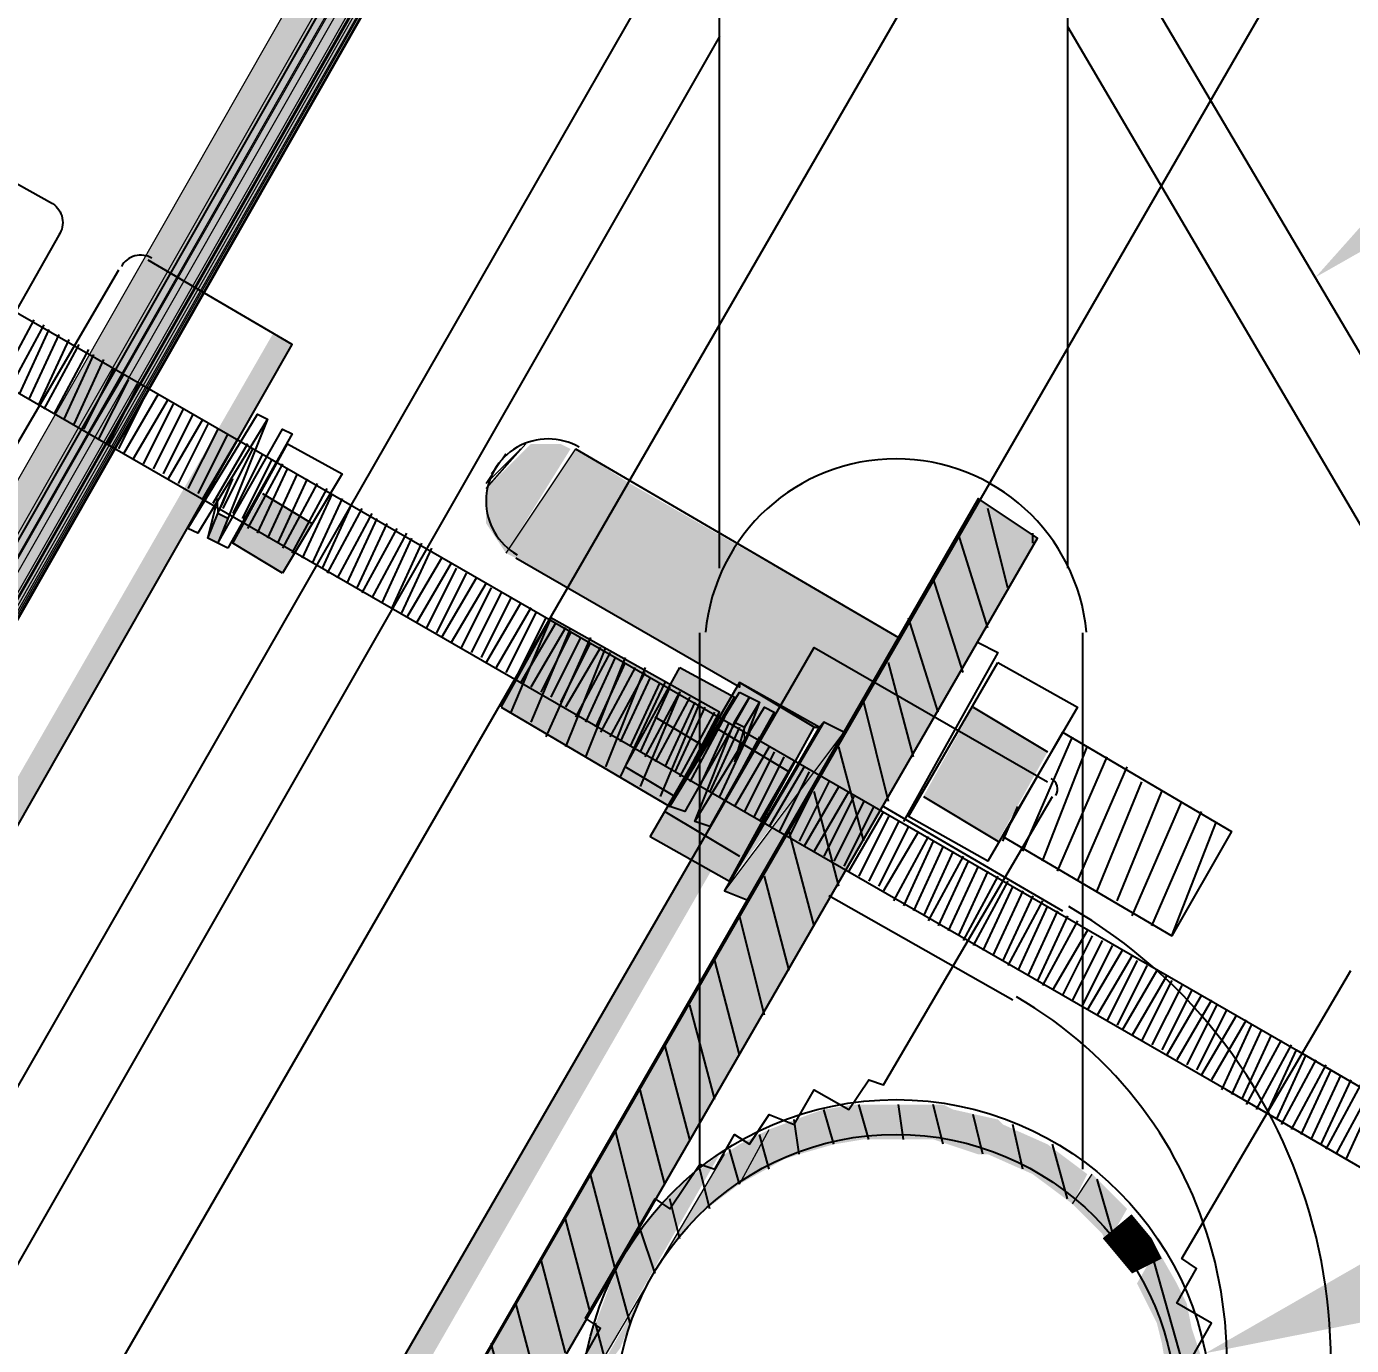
# Model space of a CAD drawing. Header units: feet. Extents: x -17 to 646, y -41 to 598.
# Drawn here: x 633.2843 to 633.5065, y 594.5021 to 594.7234 of the extents above; entities that cross this region are included whole.
import ezdxf
from ezdxf import colors
from ezdxf.entities.mleader import LeaderData, LeaderLine
from ezdxf.math import Vec2, Vec3

# ---------------------------------------------------------------- set-up
doc = ezdxf.new("R2010")
doc.units = ezdxf.units.FT
doc.header["$MEASUREMENT"] = 0
doc.layers.add('G-ANNO-TEXT', color=1, linetype='Continuous')
doc.layers.add('PDF2_x-model-project-components-MET$Enclosure$Exteriopr$Views', color=7, linetype='Continuous')
doc.layers.add('PDF2_0', color=7, linetype='Continuous', true_color=0x767676)
doc.styles.add('NEI-A', font='arial.ttf')

msp = doc.modelspace()

# ---------------------------------------------------------------- linework, layer by layer
at = {"layer": 'PDF2_0', "color": 7, "lineweight": 25}
for points in [[(633.9123611981086, 595.5602178262484), (632.5104835144266, 593.1316115859045), (632.5563205144281, 593.1057761859047), (633.9580993144264, 595.5343037859047), (633.9124695511819, 595.5601564361837)], [(633.458892714425, 594.7875773859046), (633.458892714425, 594.6325649859045)], [(633.6814105144258, 594.3750443859049), (633.458892714425, 594.7517411859048)], [(633.1888711144275, 594.3817115859047), (633.4005547144261, 594.7509077859045)], [(633.458892714425, 594.7234055859049), (633.6547417144284, 594.3900455859048)], [(633.3972211144282, 594.5317235859047), (633.3972211144282, 594.6217307859047)], [(633.4613929144252, 594.6217307859047), (633.4613929144252, 594.5317235859047)], [(633.3755527144276, 594.4900535859047), (633.3788863144255, 594.4883867859048), (633.3755527144276, 594.4825529859045), (633.3797197144268, 594.4808861859046), (633.3763861144253, 594.4750523859047), (633.3813865144257, 594.4717187859046), (633.3788863144255, 594.4658849859047), (633.380553114428, 594.4642181859049), (633.3530509144257, 594.4158809859046), (633.3513841144268, 594.4150475859046), (633.3505507144255, 594.4150475859046), (633.311380914427, 594.4375493859047), (633.416389314425, 594.6192305859045), (633.4555591144272, 594.5967287859044)], [(633.3755527144276, 594.4900535859047), (633.3788863144255, 594.4958873859046), (633.3763861144253, 594.4975541859044), (633.380553114428, 594.5050547859046), (633.3780529144278, 594.5067215859049), (633.3897205144276, 594.5267231859048), (633.3922207144278, 594.5250563859045), (633.3972211144282, 594.5325569859046), (633.3997213144248, 594.5317235859047), (633.4030549144263, 594.5375573859046), (633.4055551144265, 594.5358905859048), (633.408888714428, 594.5408909859048), (633.4130557144272, 594.5392241859045), (633.416389314425, 594.5450579859048), (633.4222231144267, 594.5417243859047), (633.4255567144282, 594.5467247859046), (633.4280569144248, 594.5458913859047), (633.4563925144248, 594.5942285859046)], [(633.4563925144248, 594.4433831859046), (633.4597261144263, 594.4492169859045), (633.4622263144265, 594.4475501859047), (633.4663933144257, 594.4558841859048), (633.4697269144272, 594.4542173859045), (633.4813945144269, 594.4742189859048), (633.4780609144254, 594.4758857859047), (633.4830613144259, 594.4833863859044), (633.4805611144257, 594.4850531859047), (633.4838947144272, 594.4908869859046), (633.4805611144257, 594.4925537859049), (633.4838947144272, 594.4975541859044), (633.479727714428, 594.5000543859046), (633.4830613144259, 594.5058881859045), (633.4772275144278, 594.5092217859046), (633.4805611144257, 594.5150555859045), (633.4780609144254, 594.5167223859048), (633.5063965144254, 594.5650595859047)]]:
    msp.add_lwpolyline(points, dxfattribs=at)
msp.add_lwpolyline([(633.4005547144261, 594.6325649859045), (633.4005547144261, 594.7875773859046, -0.9999960825911418), (633.4597261144263, 594.7879940859048)], format="xyb", dxfattribs=at)
at = {"layer": 'PDF2_0', "color": 252, "lineweight": 25}
for points in [[(633.4005547144261, 594.7217387859046), (633.2147065144272, 594.3967127859046)], [(633.2997133144272, 594.6825689859047), (633.2563765144259, 594.6083963859046), (633.2588767144262, 594.5942285859046), (633.254709714427, 594.5858945859045), (633.2413753144283, 594.5817275859049), (633.198038514427, 594.5067215859049)], [(633.2855455144272, 594.6742349859046), (633.2797117144255, 594.6634007859047)], [(633.2872123144261, 594.6734015859047), (633.2813785144281, 594.6625673859048)], [(633.2880457144274, 594.6725681859048), (633.283045314427, 594.6617339859044)], [(633.2897125144264, 594.6717347859044), (633.2847121144259, 594.6609005859045)], [(633.2913793144253, 594.6709013859045), (633.2863789144249, 594.6600671859046)], [(633.2930461144279, 594.6700679859046), (633.2872123144261, 594.6592337859047)], [(633.2947129144268, 594.6692345859046), (633.2888791144251, 594.6584003859048)], [(633.2955463144281, 594.6684011859047), (633.2905459144276, 594.6575669859044)], [(633.297213114427, 594.6675677859043), (633.2922127144266, 594.6567335859045)], [(633.2988799144259, 594.6659009859045), (633.2938795144255, 594.6559001859046)], [(633.3005467144249, 594.6650675859046), (633.2947129144268, 594.6550667859046)], [(633.3013801144261, 594.6642341859047), (633.2963797144257, 594.6542333859047)], [(633.3030469144251, 594.6634007859047), (633.2980465144283, 594.6533999859043)], [(633.3047137144276, 594.6625673859048), (633.2997133144272, 594.6525665859049)], [(633.3063805144266, 594.6617339859044), (633.3005467144249, 594.6517331859045)], [(633.3080473144255, 594.6609005859045), (633.3022135144274, 594.6508997859046)], [(633.3088807144268, 594.6600671859046), (633.3038803144264, 594.6500663859047)], [(633.3105475144257, 594.6592337859047), (633.3055471144253, 594.6492329859047)], [(633.3122143144283, 594.6584003859048), (633.3072139144278, 594.6483995859048)], [(633.3247153144257, 594.6575669859044), (633.3130477144259, 594.6383987859049), (633.311380914427, 594.6392321859043), (633.3230485144268, 594.6584003859048), (633.3247153144257, 594.6575669859044), (633.3180481144263, 594.6408989859046), (633.3163813144274, 594.6417323859046)], [(633.3138811144272, 594.6575669859044), (633.3080473144255, 594.6475661859045)], [(633.3147145144248, 594.6567335859045), (633.3097141144281, 594.6467327859045)], [(633.3163813144274, 594.6559001859046), (633.311380914427, 594.6458993859046)], [(633.3180481144263, 594.6550667859046), (633.3130477144259, 594.6450659859047)], [(633.3197149144253, 594.6542333859047), (633.3138811144272, 594.6442325859048)], [(633.3213817144278, 594.6533999859043), (633.3155479144261, 594.6433991859044)], [(633.3222151144255, 594.6525665859049), (633.3172147144251, 594.6425657859045)], [(633.3238819144281, 594.6517331859045), (633.3188815144276, 594.6417323859046)], [(633.3763861144253, 594.6525665859049), (633.430557114425, 594.6208973859048), (633.4213897144255, 594.6050627859045)], [(633.3205483144266, 594.6408989859046), (633.325548714427, 594.6508997859046)], [(633.3272155144259, 594.6500663859047), (633.3213817144278, 594.6392321859043)], [(633.3230485144268, 594.6383987859049), (633.3280489144272, 594.6492329859047)], [(633.3180481144263, 594.6408989859046), (633.3163813144274, 594.6367319859046), (633.3147145144248, 594.6375653859045), (633.3163813144274, 594.6417323859046), (633.3188815144276, 594.6475661859045)], [(633.3297157144261, 594.6483995859048), (633.3247153144257, 594.6375653859045)], [(633.3313825144251, 594.6475661859045), (633.3263821144283, 594.6367319859046)], [(633.3330493144276, 594.6467327859045), (633.3272155144259, 594.6358985859047)], [(633.3238819144281, 594.6450659859047), (633.3322159144263, 594.6400655859047)], [(633.3288823144248, 594.6350651859048), (633.3347161144266, 594.6458993859046)], [(633.3355495144278, 594.6450659859047), (633.3305491144274, 594.6342317859048)], [(633.3147145144248, 594.6375653859045), (633.3163813144274, 594.6442325859048)], [(633.3372163144268, 594.6442325859048), (633.3322159144263, 594.6333983859045)], [(633.3388831144257, 594.6433991859044), (633.3338827144253, 594.6325649859045)], [(633.3405499144283, 594.6425657859045), (633.3347161144266, 594.6317315859046)], [(633.4488919144278, 594.6292313859044), (633.4455583144263, 594.6425657859045)], [(633.3422167144272, 594.6417323859046), (633.3363829144255, 594.6308981859047)], [(633.3430501144248, 594.6408989859046), (633.338049714428, 594.6300647859048)], [(633.3447169144274, 594.6400655859047), (633.339716514427, 594.6292313859044)], [(633.3463837144263, 594.6392321859043), (633.3405499144283, 594.6283979859045)], [(633.3480505144253, 594.6383987859049), (633.3422167144272, 594.6275645859046)], [(633.4455583144263, 594.6225641859046), (633.4405579144259, 594.6383987859049)], [(633.453058914427, 594.6367319859046), (633.453058914427, 594.6383987859049)], [(633.3488839144266, 594.6375653859045), (633.3438835144261, 594.6267311859046)], [(633.3505507144255, 594.6367319859046), (633.345550314425, 594.6258977859047)], [(633.352217514428, 594.6358985859047), (633.3472171144276, 594.6250643859044)], [(633.353884314427, 594.6342317859048), (633.3480505144253, 594.6242309859049)], [(633.3555511144259, 594.6333983859045), (633.3497173144278, 594.6233975859045)], [(633.4180561144276, 594.6067295859048), (633.4172227144263, 594.6058961859048), (633.4038883144276, 594.6133967859046), (633.4038883144276, 594.6125633859047), (633.366385314428, 594.6342317859048)], [(633.3563845144272, 594.6325649859045), (633.3513841144268, 594.6225641859046)], [(633.3580513144261, 594.6317315859046), (633.3530509144257, 594.6217307859047)], [(633.359718114425, 594.6308981859047), (633.353884314427, 594.6208973859048)], [(633.3613849144276, 594.6300647859048), (633.3555511144259, 594.6200639859048)], [(633.3622183144253, 594.6292313859044), (633.3572179144248, 594.6192305859045)], [(633.4413913144272, 594.6150635859044), (633.4363909144267, 594.6308981859047)], [(633.3638851144278, 594.6283979859045), (633.3588847144274, 594.6183971859045)], [(633.3655519144268, 594.6275645859046), (633.3605515144263, 594.6175637859046)], [(633.3672187144257, 594.6267311859046), (633.3613849144276, 594.6167303859047)], [(633.3688855144283, 594.6258977859047), (633.3630517144265, 594.6158969859048)], [(633.3697189144259, 594.6250643859044), (633.3647185144255, 594.6150635859044)], [(633.3638851144278, 594.6092297859045), (633.3722191144261, 594.6242309859049), (633.3655519144268, 594.6083963859046)], [(633.3713857144248, 594.6242309859049), (633.366385314428, 594.6142301859045)], [(633.3730525144274, 594.6233975859045), (633.3672187144257, 594.6133967859046)], [(633.3755527144276, 594.6225641859046), (633.3688855144283, 594.6067295859048)], [(633.3747193144263, 594.6225641859046), (633.3688855144283, 594.6125633859047)], [(633.3988879144272, 594.6042293859045), (633.4005547144261, 594.6083963859046), (633.3722191144261, 594.6242309859049)], [(633.437224314428, 594.6083963859046), (633.4322239144276, 594.6242309859049)], [(633.3755527144276, 594.6217307859047), (633.3705523144272, 594.6117299859047)], [(633.3788863144255, 594.6208973859048), (633.3713857144248, 594.6042293859045)], [(633.3772195144265, 594.6208973859048), (633.3722191144261, 594.6108965859044)], [(633.3788863144255, 594.6200639859048), (633.373885914425, 594.6100631859049)], [(633.4438915144274, 594.6200639859048), (633.4472251144252, 594.6183971859045), (633.4313905144263, 594.5900615859046)], [(633.3813865144257, 594.6192305859045), (633.3747193144263, 594.6025625859047)], [(633.380553114428, 594.6192305859045), (633.3747193144263, 594.6092297859045)], [(633.382219914427, 594.6183971859045), (633.3763861144253, 594.6075629859047)], [(633.3847201144272, 594.6175637859046), (633.3780529144278, 594.6008957859044)], [(633.3830533144283, 594.6175637859046), (633.3780529144278, 594.6067295859048)], [(633.3847201144272, 594.6167303859047), (633.3797197144268, 594.6058961859048)], [(633.3863869144261, 594.6158969859048), (633.380553114428, 594.6050627859045)], [(633.388053714425, 594.6158969859048), (633.3813865144257, 594.5992289859046)], [(633.4330573144252, 594.6008957859044), (633.4288903144261, 594.6167303859047)], [(633.382219914427, 594.6042293859045), (633.388053714425, 594.6150635859044)], [(633.3888871144263, 594.6142301859045), (633.3838867144259, 594.6033959859046)], [(633.3913873144265, 594.6133967859046), (633.3838867144259, 594.5975621859047)], [(633.3855535144248, 594.6025625859047), (633.3905539144253, 594.6133967859046)], [(633.3922207144278, 594.6125633859047), (633.3872203144274, 594.6017291859048)], [(633.388053714425, 594.6008957859044), (633.3938875144268, 594.6117299859047), (633.3872203144274, 594.5958953859049)], [(633.3638851144278, 594.6092297859045), (633.3922207144278, 594.5925617859048), (633.4005547144261, 594.6083963859046)], [(633.3955543144257, 594.6108965859044), (633.3897205144276, 594.6000623859045)], [(633.3972211144282, 594.6100631859049), (633.3905539144253, 594.5942285859046)], [(633.396387714427, 594.6100631859049), (633.3913873144265, 594.5992289859046)], [(633.3980545144259, 594.6092297859045), (633.3930541144255, 594.5983955859047)], [(633.396387714427, 594.5900615859046), (633.4080553144267, 594.6092297859045), (633.4097221144257, 594.6083963859046), (633.3988879144272, 594.5892281859046), (633.396387714427, 594.5900615859046), (633.4030549144263, 594.6067295859048), (633.4047217144252, 594.6058961859048)], [(633.4030549144263, 594.6067295859048), (633.4055551144265, 594.6108965859044), (633.4072219144255, 594.6100631859049), (633.4047217144252, 594.6058961859048), (633.4030549144263, 594.6000623859045)], [(633.4072219144255, 594.6100631859049), (633.4047217144252, 594.6033959859046)], [(633.4288903144261, 594.5933951859047), (633.424723314427, 594.6100631859049)], [(633.4430581144261, 594.6092297859045), (633.4555591144272, 594.6017291859048)], [(633.3980545144259, 594.6025625859047), (633.3897205144276, 594.6075629859047)], [(633.3938875144268, 594.5975621859047), (633.3997213144248, 594.6083963859046)], [(633.4013881144274, 594.6075629859047), (633.3955543144257, 594.5967287859044)], [(633.3972211144282, 594.5958953859049), (633.402221514425, 594.6067295859048)], [(633.4213897144255, 594.6050627859045), (633.4180561144276, 594.6067295859048), (633.4013881144274, 594.5783939859048), (633.4055551144265, 594.5767271859045)], [(633.4038883144276, 594.6058961859048), (633.3988879144272, 594.5950619859045)], [(633.3997213144248, 594.6058961859048), (633.4122223144259, 594.5983955859047)], [(633.4055551144265, 594.6050627859045), (633.4005547144261, 594.5942285859046)], [(633.416389314425, 594.6058961859048), (633.4172227144263, 594.6058961859048)], [(633.4580593144274, 594.6050627859045), (633.4480585144265, 594.5875613859048)], [(633.4580593144274, 594.6050627859045), (633.4863949144274, 594.5883947859047), (633.4763941144265, 594.5708933859046), (633.4838947144272, 594.5900615859046)], [(633.4072219144255, 594.6042293859045), (633.4013881144274, 594.5933951859047)], [(633.408888714428, 594.6025625859047), (633.4030549144263, 594.5925617859048)], [(633.424723314427, 594.5867279859044), (633.4205563144278, 594.6025625859047)], [(633.451392114428, 594.5850611859046), (633.4597261144263, 594.6042293859045)], [(633.4547257144259, 594.5833943859047), (633.4622263144265, 594.6025625859047)], [(633.4097221144257, 594.6017291859048), (633.4047217144252, 594.5917283859048)], [(633.4063885144278, 594.5908949859045), (633.4113889144282, 594.6008957859044)], [(633.4130557144272, 594.6000623859045), (633.4072219144255, 594.5900615859046)], [(633.4572259144261, 594.5817275859049), (633.465559914428, 594.6008957859044)], [(633.4147225144261, 594.5992289859046), (633.408888714428, 594.5892281859046)], [(633.4155559144274, 594.5983955859047), (633.410555514427, 594.5883947859047)], [(633.4605595144276, 594.5800607859046), (633.4688935144259, 594.5992289859046)], [(633.4172227144263, 594.5975621859047), (633.4122223144259, 594.5875613859048)], [(633.4188895144252, 594.5967287859044), (633.4138891144248, 594.5867279859044)], [(633.4205563144278, 594.5958953859049), (633.4147225144261, 594.5858945859045)], [(633.4638931144254, 594.5783939859048), (633.4713937144261, 594.5967287859044)], [(633.4205563144278, 594.5792273859047), (633.416389314425, 594.5950619859045)], [(633.4222231144267, 594.5950619859045), (633.416389314425, 594.5850611859046)], [(633.423056514428, 594.5942285859046), (633.4180561144276, 594.5842277859047)], [(633.424723314427, 594.5933951859047), (633.4197229144265, 594.5833943859047)], [(633.4347241144278, 594.5942285859046), (633.4472251144252, 594.5867279859044)], [(633.4672267144269, 594.5767271859045), (633.4747273144276, 594.5950619859045)], [(633.4697269144272, 594.5742269859047), (633.4780609144254, 594.5933951859047)], [(633.3913873144265, 594.5917283859048), (633.4038883144276, 594.5842277859047)], [(633.4263901144259, 594.5925617859048), (633.4213897144255, 594.5825609859044)], [(633.4280569144248, 594.5917283859048), (633.4222231144267, 594.5817275859049)], [(633.4280569144248, 594.5925617859048), (633.4580593144274, 594.5750603859046)], [(633.4480585144265, 594.5867279859044), (633.4505587144267, 594.5925617859048)], [(633.473060514425, 594.5725601859044), (633.4813945144269, 594.5917283859048)], [(633.4288903144261, 594.5908949859045), (633.4238899144257, 594.5808941859045)], [(633.430557114425, 594.5900615859046), (633.4255567144282, 594.5800607859046)], [(633.4322239144276, 594.5892281859046), (633.4272235144272, 594.5792273859047)], [(633.416389314425, 594.5725601859044), (633.4122223144259, 594.5883947859047)], [(633.4338907144265, 594.5883947859047), (633.4280569144248, 594.5783939859048)], [(633.4355575144255, 594.5875613859048), (633.4297237144274, 594.5767271859045)], [(633.4363909144267, 594.5867279859044), (633.4313905144263, 594.5758937859046)], [(633.4480585144265, 594.5875613859048), (633.4763941144265, 594.5708933859046)], [(633.4380577144257, 594.5858945859045), (633.4330573144252, 594.5750603859046)], [(633.4397245144282, 594.5850611859046), (633.4347241144278, 594.5742269859047)], [(633.4413913144272, 594.5842277859047), (633.4355575144255, 594.5733935859048)], [(633.4422247144248, 594.5833943859047), (633.437224314428, 594.5725601859044)], [(633.4438915144274, 594.5825609859044), (633.438891114427, 594.5717267859045)], [(633.4122223144259, 594.5650595859047), (633.4080553144267, 594.5808941859045)], [(633.4455583144263, 594.5817275859049), (633.4405579144259, 594.5708933859046)], [(633.4472251144252, 594.5808941859045), (633.4413913144272, 594.5700599859047)], [(633.4488919144278, 594.5800607859046), (633.4430581144261, 594.5692265859047)], [(633.4497253144255, 594.5792273859047), (633.444724914425, 594.5683931859044)], [(633.451392114428, 594.5783939859048), (633.4463917144276, 594.5675597859049)], [(633.4497253144255, 594.5600591859047), (633.4188895144252, 594.5775605859048)], [(633.453058914427, 594.5775605859048), (633.4480585144265, 594.5667263859045)], [(633.4547257144259, 594.5767271859045), (633.4488919144278, 594.5658929859046)], [(633.4555591144272, 594.5758937859046), (633.4505587144267, 594.5650595859047)], [(633.4080553144267, 594.5575589859045), (633.4038883144276, 594.5742269859047)], [(633.4572259144261, 594.5750603859046), (633.4522255144257, 594.5642261859048)], [(633.458892714425, 594.5742269859047), (633.4538923144282, 594.5633927859049)], [(633.4605595144276, 594.5733935859048), (633.4547257144259, 594.5625593859045)], [(633.4622263144265, 594.5717267859045), (633.4563925144248, 594.5617259859046)], [(633.4630597144278, 594.5708933859046), (633.4580593144274, 594.5608925859046)], [(633.4647265144267, 594.5700599859047), (633.4597261144263, 594.5600591859047)], [(633.4663933144257, 594.5692265859047), (633.4613929144252, 594.5592257859048)], [(633.4038883144276, 594.5508917859047), (633.3997213144248, 594.5667263859045)], [(633.4680601144282, 594.5683931859044), (633.4622263144265, 594.5583923859044)], [(633.4697269144272, 594.5675597859049), (633.4638931144254, 594.5575589859045)], [(633.4705603144248, 594.5667263859045), (633.465559914428, 594.5567255859046)], [(633.4722271144274, 594.5658929859046), (633.4672267144269, 594.5558921859047)], [(633.4738939144263, 594.5650595859047), (633.4680601144282, 594.5550587859047)], [(633.4755607144252, 594.5642261859048), (633.4697269144272, 594.5542253859044)], [(633.4763941144265, 594.5633927859049), (633.4713937144261, 594.5533919859045)], [(633.4780609144254, 594.5625593859045), (633.473060514425, 594.5525585859045)], [(633.479727714428, 594.5617259859046), (633.4747273144276, 594.5517251859046)], [(633.4813945144269, 594.5608925859046), (633.4755607144252, 594.5508917859047)], [(633.4830613144259, 594.5600591859047), (633.4772275144278, 594.5500583859048)], [(633.3997213144248, 594.5433911859045), (633.3955543144257, 594.5592257859048)], [(633.4838947144272, 594.5592257859048), (633.4788943144267, 594.5492249859049)], [(633.4855615144261, 594.5583923859044), (633.4805611144257, 594.5483915859045)], [(633.487228314425, 594.5575589859045), (633.4813945144269, 594.5475581859046)], [(633.4888951144276, 594.5567255859046), (633.4830613144259, 594.5467247859046)], [(633.4897285144252, 594.5558921859047), (633.4847281144248, 594.5450579859048)], [(633.4913953144278, 594.5550587859047), (633.4863949144274, 594.5442245859044)], [(633.4930621144267, 594.5542253859044), (633.4880617144263, 594.5433911859045)], [(633.4947289144257, 594.5533919859045), (633.4888951144276, 594.5425577859046)], [(633.3955543144257, 594.5367239859047), (633.3913873144265, 594.5525585859045)], [(633.4963957144282, 594.5525585859045), (633.4905619144265, 594.5417243859047)], [(633.4972291144259, 594.5517251859046), (633.4922287144254, 594.5408909859048)], [(633.4988959144248, 594.5508917859047), (633.493895514428, 594.5400575859044)], [(633.5005627144274, 594.5500583859048), (633.4947289144257, 594.5392241859045)], [(633.5022295144263, 594.5492249859049), (633.4963957144282, 594.5383907859045)], [(633.5030629144276, 594.5483915859045), (633.4980625144271, 594.5375573859046)], [(633.5047297144265, 594.5475581859046), (633.4997293144261, 594.5367239859047)], [(633.5063965144254, 594.5467247859046), (633.501396114425, 594.5358905859048)], [(633.3913873144265, 594.5292233859045), (633.3872203144274, 594.5450579859048)], [(633.508063314428, 594.5458913859047), (633.5022295144263, 594.5350571859049)], [(633.5097301144269, 594.5450579859048), (633.5038963144252, 594.5342237859045)], [(633.5105635144282, 594.5442245859044), (633.5055631144278, 594.5333903859046)], [(633.3897205144276, 594.5142221859046), (633.3872203144274, 594.5217227859048), (633.3830533144283, 594.5383907859045)], [(633.3855535144248, 594.5058881859045), (633.3830533144283, 594.5150555859045), (633.3788863144255, 594.5308901859048)], [(633.3788863144255, 594.5075549859043), (633.3747193144263, 594.5233895859046)], [(633.3747193144263, 594.5008877859045), (633.3705523144272, 594.5167223859048)], [(633.3705523144272, 594.4933871859043), (633.366385314428, 594.5092217859046)], [(633.366385314428, 594.4867199859045), (633.3622183144253, 594.5025545859048)]]:
    msp.add_lwpolyline(points, dxfattribs=at)
for points in [[(633.1830373144257, 594.5108885859045), (633.1580353144273, 594.5258897859044), (633.2638771144266, 594.7075709859046), (633.2886714622291, 594.6937342966744, -0.4150825534208752), (633.2897125144264, 594.6884027859046), (633.2472091144264, 594.6133967859046), (633.2338747144277, 594.6092297859045), (633.2288743144272, 594.6008957859044), (633.2313745144274, 594.5875613859048), (633.1888711144275, 594.5125553859048, -0.4150559554871052), (633.1840791769355, 594.5113909760926)], [(633.19854648806, 594.5073561949193, 0.4150825534379539), (633.199705314426, 594.5017211859044), (633.2247073144281, 594.4875533859044), (633.3288823144248, 594.6700679859046), (633.3047137144276, 594.6842357859045)], [(633.3488839144266, 594.4558841859048), (633.3797197144268, 594.4383827859047, 0.9999990702729509), (633.4503483172266, 594.5606263280024)]]:
    msp.add_lwpolyline(points, format="xyb", dxfattribs=at)
for points in [[(633.4855615144261, 594.5450579859048), (633.2297077144249, 594.6925697859047), (633.2355415144266, 594.7025705859046), (633.4972291144259, 594.5517251859046), (633.5589007144263, 594.5158889859044), (633.5530669144282, 594.5058881859045)], [(633.3180481144263, 594.6358985859047), (633.3163813144274, 594.6367319859046), (633.3272155144259, 594.6559001859046), (633.3288823144248, 594.6550667859046)], [(633.3272155144259, 594.6317315859046), (633.3188815144276, 594.6367319859046), (633.3280489144272, 594.6533999859043), (633.3372163144268, 594.6483995859048)], [(633.3038803144264, 594.4008797859046), (633.3138811144272, 594.3950459859047), (633.4538923144282, 594.6375653859045), (633.4438915144274, 594.6442325859048)], [(633.3938875144268, 594.6158969859048), (633.4030549144263, 594.6108965859044), (633.3930541144255, 594.5942285859046), (633.3847201144272, 594.5992289859046)], [(633.4472251144252, 594.6167303859047), (633.4605595144276, 594.6092297859045), (633.4455583144263, 594.5833943859047), (633.4322239144276, 594.5908949859045)], [(633.416389314425, 594.6058961859048), (633.4038883144276, 594.6133967859046), (633.3888871144263, 594.5875613859048), (633.402221514425, 594.5800607859046)], [(633.4038883144276, 594.6117299859047), (633.4055551144265, 594.6108965859044), (633.394720914428, 594.5917283859048), (633.3922207144278, 594.5925617859048)]]:
    msp.add_lwpolyline(points, close=True, dxfattribs=at)
at = {"layer": 'PDF2_0', "color": 252, "lineweight": 0}
for points in [[(633.368052114427, 594.6533999859043), (633.3613849144276, 594.6458993859046), (633.3672187144257, 594.6525665859049), (633.3613849144276, 594.6467327859045), (633.3647185144255, 594.6517331859045), (633.3622183144253, 594.6483995859048)], [(633.3763861144253, 594.6525665859049), (633.3647185144255, 594.6350651859048)], [(633.3188815144276, 594.6475661859045), (633.3172147144251, 594.6433991859044), (633.3163813144274, 594.6417323859046), (633.3163813144274, 594.6442325859048)], [(633.3147145144248, 594.6375653859045), (633.3163813144274, 594.6417323859046)], [(633.3163813144274, 594.6417323859046), (633.3180481144263, 594.6408989859046)], [(633.3722191144261, 594.6242309859049), (633.3638851144278, 594.6092297859045)], [(633.430557114425, 594.6208973859048), (633.4205563144278, 594.6033959859046)], [(633.4472251144252, 594.6167303859047), (633.4605595144276, 594.6092297859045)], [(633.4038883144276, 594.6133967859046), (633.3922207144278, 594.5925617859048)], [(633.4072219144255, 594.6100631859049), (633.4055551144265, 594.6058961859048), (633.4047217144252, 594.6033959859046), (633.4047217144252, 594.6058961859048)], [(633.4180561144276, 594.6067295859048), (633.402221514425, 594.5800607859046), (633.4172227144263, 594.6058961859048)], [(633.4047217144252, 594.6058961859048), (633.4030549144263, 594.6067295859048)], [(633.4213897144255, 594.6050627859045), (633.4013881144274, 594.5783939859048)], [(633.4030549144263, 594.6000623859045), (633.4047217144252, 594.6033959859046)]]:
    msp.add_lwpolyline(points, dxfattribs=at)
at = {"layer": 'PDF2_0', "color": 252, "lineweight": 25, "true_color": 0x979797}
for points in [[(633.4255567144282, 594.5367239859047), (633.4238899144257, 594.5425577859046)], [(633.4313905144263, 594.5367239859047), (633.430557114425, 594.5425577859046)], [(633.4380577144257, 594.5358905859048), (633.4363909144267, 594.5425577859046)], [(633.4138891144248, 594.5342237859045), (633.4130557144272, 594.5400575859044)], [(633.4197229144265, 594.5358905859048), (633.4180561144276, 594.5417243859047)], [(633.444724914425, 594.5342237859045), (633.4430581144261, 594.5408909859048)], [(633.451392114428, 594.5317235859047), (633.4497253144255, 594.5392241859045)], [(633.408888714428, 594.5317235859047), (633.4072219144255, 594.5375573859046)], [(633.458892714425, 594.5267231859048), (633.4563925144248, 594.5358905859048)], [(633.4038883144276, 594.5292233859045), (633.402221514425, 594.5350571859049)], [(633.3988879144272, 594.5250563859045), (633.3972211144282, 594.5317235859047)], [(633.4672267144269, 594.5183891859047), (633.4638931144254, 594.5300567859044)], [(633.3938875144268, 594.5200559859045), (633.3922207144278, 594.5267231859048)], [(633.4822279144282, 594.4850531859047), (633.473060514425, 594.5175557859047), (633.4722271144274, 594.5208893859049)], [(633.3830533144283, 594.4933871859043), (633.3797197144268, 594.5058881859045)]]:
    msp.add_lwpolyline(points, dxfattribs=at)
at = {"layer": 'PDF2_0', "color": 252, "lineweight": 0, "true_color": 0x979797}
for points in [[(633.4038883144276, 594.5292233859045), (633.408888714428, 594.5383907859045)], [(633.3772195144265, 594.4933871859043), (633.4013881144274, 594.5342237859045)], [(633.4597261144263, 594.5258897859044), (633.4630597144278, 594.5308901859048)]]:
    msp.add_lwpolyline(points, dxfattribs=at)
msp.add_lwpolyline([(633.4672267144269, 594.5221394859045, 0.006295650208427699, 0.006295650208427699, 0), (633.4713937144261, 594.5171390859045, 0.005590617157345117, 0.005590617157345117, 0), (633.4722271144274, 594.5154722859047, 0, 0, 0)], format="xyseb", dxfattribs=at)
at = {"layer": 'PDF2_0', "color": 7, "lineweight": 25}
for centre, radius in [((633.4301403273421, 594.4904701988198), 0.05292098708493824), ((633.4301404489415, 594.4904701571054), 0.04708708322160241)]:
    msp.add_circle(centre, radius, dxfattribs=at)
at = {"layer": 'PDF2_0', "color": 252, "lineweight": 25}
for centre, radius, start, end in [((633.3034634659052, 594.6813180280747), 0.003751108338726597, 60.00649309585494, 150.1712327801048), ((633.3718022423236, 594.6438165281138), 0.01041700530426004, 59.99932090293141, 240.0044925844441), ((633.4551397492833, 594.5954790837859), 0.002086008555326984, 329.8596498080382, 60.00670694143644), ((633.4151391983687, 594.4996377458215), 0.08792353647222678, 240.0019353263725, 60.00187816026344)]:
    msp.add_arc(centre, radius, start, end, dxfattribs=at)
at = {"layer": 'PDF2_0', "color": 7, "lineweight": 25}
msp.add_arc((633.4301402485908, 594.6188139825899), 0.03208605333496622, 5.322268780918137, 174.6777312188006, dxfattribs=at)
at = {"layer": 'PDF2_0', "color": 7, "true_color": 0xffffff, "transparency": 33554559}
for points in [[(633.5313985144276, 595.0709333859045), (633.5272315144248, 595.0759337859049), (632.9763541144275, 594.1100231859045)], [(632.9838547144282, 594.1091897859046), (633.5313985144276, 595.0709333859045), (632.9763541144275, 594.1100231859045)], [(633.5313985144276, 595.0600991859046), (632.9838547144282, 594.1091897859046), (633.5313985144276, 595.0709333859045)], [(632.9996893144271, 594.1275245859047), (633.5313985144276, 595.0600991859046), (632.9838547144282, 594.1091897859046)]]:
    msp.add_solid(points, dxfattribs=at)
at = {"layer": 'PDF2_0', "color": 252, "transparency": 33554559}
for points in [[(633.2205403144253, 594.4892201859047), (633.2247073144281, 594.4875533859044), (633.325548714427, 594.6717347859044)], [(633.2247073144281, 594.4875533859044), (633.325548714427, 594.6717347859044), (633.3288823144248, 594.6700679859046)], [(633.3613849144276, 594.6458993859046), (633.3688855144283, 594.6533999859043), (633.3613849144276, 594.6433991859044)], [(633.3688855144283, 594.6533999859043), (633.3613849144276, 594.6433991859044), (633.3713857144248, 594.6533999859043)], [(633.3613849144276, 594.6433991859044), (633.3713857144248, 594.6533999859043), (633.3613849144276, 594.6400655859047)], [(633.3713857144248, 594.6533999859043), (633.3613849144276, 594.6400655859047), (633.373885914425, 594.6533999859043)], [(633.3613849144276, 594.6400655859047), (633.373885914425, 594.6533999859043), (633.3630517144265, 594.6375653859045)], [(633.373885914425, 594.6533999859043), (633.3630517144265, 594.6375653859045), (633.3755527144276, 594.6525665859049)], [(633.3630517144265, 594.6375653859045), (633.3755527144276, 594.6525665859049), (633.3647185144255, 594.6350651859048)], [(633.3647185144255, 594.6350651859048), (633.3763861144253, 594.6525665859049), (633.366385314428, 594.6342317859048)], [(633.3763861144253, 594.6525665859049), (633.366385314428, 594.6342317859048), (633.3855535144248, 594.6467327859045)], [(633.366385314428, 594.6342317859048), (633.3855535144248, 594.6467327859045), (633.3747193144263, 594.6292313859044)], [(633.3855535144248, 594.6467327859045), (633.3747193144263, 594.6292313859044), (633.430557114425, 594.6208973859048)], [(633.3188815144276, 594.6367319859046), (633.3272155144259, 594.6317315859046), (633.3238819144281, 594.6450659859047)], [(633.3272155144259, 594.6317315859046), (633.3238819144281, 594.6450659859047), (633.3322159144263, 594.6400655859047)], [(633.4438915144274, 594.6442325859048), (633.3038803144264, 594.4008797859046), (633.4538923144282, 594.6375653859045)], [(633.3147145144248, 594.6375653859045), (633.3163813144274, 594.6367319859046), (633.3163813144274, 594.6417323859046)], [(633.3163813144274, 594.6367319859046), (633.3163813144274, 594.6417323859046), (633.3180481144263, 594.6408989859046)], [(633.3038803144264, 594.4008797859046), (633.4538923144282, 594.6375653859045), (633.3138811144272, 594.3950459859047)], [(633.3747193144263, 594.6292313859044), (633.430557114425, 594.6208973859048), (633.4205563144278, 594.6033959859046)], [(633.3722191144261, 594.6242309859049), (633.4005547144261, 594.6083963859046), (633.3638851144278, 594.6092297859045)], [(633.311380914427, 594.4375493859047), (633.3147145144248, 594.4350491859045), (633.416389314425, 594.6192305859045)], [(633.3147145144248, 594.4350491859045), (633.416389314425, 594.6192305859045), (633.4197229144265, 594.6175637859046)], [(633.3897205144276, 594.6075629859047), (633.3980545144259, 594.6025625859047), (633.3938875144268, 594.6158969859048)], [(633.3980545144259, 594.6025625859047), (633.3938875144268, 594.6158969859048), (633.4030549144263, 594.6108965859044)], [(633.4038883144276, 594.6133967859046), (633.416389314425, 594.6058961859048), (633.3922207144278, 594.5925617859048)], [(633.4038883144276, 594.6133967859046), (633.3997213144248, 594.6058961859048), (633.416389314425, 594.6058961859048)], [(633.3638851144278, 594.6092297859045), (633.4005547144261, 594.6083963859046), (633.3922207144278, 594.5925617859048)], [(633.4030549144263, 594.6067295859048), (633.4047217144252, 594.6058961859048), (633.4055551144265, 594.6108965859044)], [(633.4047217144252, 594.6058961859048), (633.4055551144265, 594.6108965859044), (633.4072219144255, 594.6100631859049)], [(633.4430581144261, 594.6092297859045), (633.4347241144278, 594.5942285859046), (633.4555591144272, 594.6017291859048)], [(633.4180561144276, 594.6067295859048), (633.4213897144255, 594.6050627859045), (633.402221514425, 594.5800607859046)], [(633.3922207144278, 594.5925617859048), (633.3888871144263, 594.5875613859048), (633.416389314425, 594.6058961859048)], [(633.3888871144263, 594.5875613859048), (633.416389314425, 594.6058961859048), (633.402221514425, 594.5800607859046)], [(633.3997213144248, 594.6058961859048), (633.3913873144265, 594.5917283859048), (633.4122223144259, 594.5983955859047)], [(633.3997213144248, 594.6058961859048), (633.416389314425, 594.6058961859048), (633.4122223144259, 594.5983955859047)], [(633.4013881144274, 594.5783939859048), (633.4213897144255, 594.6050627859045), (633.4055551144265, 594.5767271859045)], [(633.4347241144278, 594.5942285859046), (633.4555591144272, 594.6017291859048), (633.4472251144252, 594.5867279859044)], [(633.3913873144265, 594.5917283859048), (633.4122223144259, 594.5983955859047), (633.4038883144276, 594.5842277859047)], [(633.3913873144265, 594.5917283859048), (633.3888871144263, 594.5875613859048), (633.4038883144276, 594.5842277859047)], [(633.3888871144263, 594.5875613859048), (633.4038883144276, 594.5842277859047), (633.402221514425, 594.5800607859046)], [(633.4397245144282, 594.3633767859046), (633.4430581144261, 594.3617099859048), (633.5447329144263, 594.5450579859048)], [(633.4430581144261, 594.3617099859048), (633.5447329144263, 594.5450579859048), (633.5480665144278, 594.5433911859045)]]:
    msp.add_solid(points, dxfattribs=at)
at = {"layer": 'PDF2_0', "color": 252, "true_color": 0x979797, "transparency": 33554559}
for points in [[(633.4180561144276, 594.5417243859047), (633.4138891144248, 594.5342237859045), (633.423056514428, 594.5425577859046)], [(633.4138891144248, 594.5342237859045), (633.423056514428, 594.5425577859046), (633.4197229144265, 594.5358905859048)], [(633.423056514428, 594.5425577859046), (633.4197229144265, 594.5358905859048), (633.4280569144248, 594.5425577859046)], [(633.4197229144265, 594.5358905859048), (633.4280569144248, 594.5425577859046), (633.424723314427, 594.5367239859047)], [(633.4280569144248, 594.5425577859046), (633.424723314427, 594.5367239859047), (633.4313905144263, 594.5425577859046)], [(633.424723314427, 594.5367239859047), (633.4313905144263, 594.5425577859046), (633.4280569144248, 594.5367239859047)], [(633.4313905144263, 594.5425577859046), (633.4280569144248, 594.5367239859047), (633.4380577144257, 594.5425577859046)], [(633.4280569144248, 594.5367239859047), (633.4380577144257, 594.5425577859046), (633.4347241144278, 594.5367239859047)], [(633.4380577144257, 594.5425577859046), (633.4347241144278, 594.5367239859047), (633.4397245144282, 594.5417243859047)], [(633.408888714428, 594.5383907859045), (633.4038883144276, 594.5292233859045), (633.4155559144274, 594.5408909859048)], [(633.4038883144276, 594.5292233859045), (633.4155559144274, 594.5408909859048), (633.4113889144282, 594.5333903859046)], [(633.4155559144274, 594.5408909859048), (633.4113889144282, 594.5333903859046), (633.4180561144276, 594.5417243859047)], [(633.4113889144282, 594.5333903859046), (633.4180561144276, 594.5417243859047), (633.4138891144248, 594.5342237859045)], [(633.4347241144278, 594.5367239859047), (633.4397245144282, 594.5417243859047), (633.4363909144267, 594.5367239859047)], [(633.4397245144282, 594.5417243859047), (633.4363909144267, 594.5367239859047), (633.4472251144252, 594.5400575859044)], [(633.4363909144267, 594.5367239859047), (633.4472251144252, 594.5400575859044), (633.4438915144274, 594.5342237859045)], [(633.4472251144252, 594.5400575859044), (633.4438915144274, 594.5342237859045), (633.4480585144265, 594.5392241859045)], [(633.4038883144276, 594.5358905859048), (633.3972211144282, 594.5242229859045), (633.408888714428, 594.5383907859045)], [(633.3972211144282, 594.5242229859045), (633.408888714428, 594.5383907859045), (633.4038883144276, 594.5292233859045)], [(633.4438915144274, 594.5342237859045), (633.4480585144265, 594.5392241859045), (633.4455583144263, 594.5342237859045)], [(633.4480585144265, 594.5392241859045), (633.4455583144263, 594.5342237859045), (633.4555591144272, 594.5358905859048)], [(633.4013881144274, 594.5342237859045), (633.3913873144265, 594.5175557859047), (633.4038883144276, 594.5358905859048)], [(633.3913873144265, 594.5175557859047), (633.4038883144276, 594.5358905859048), (633.3972211144282, 594.5242229859045)], [(633.4455583144263, 594.5342237859045), (633.4555591144272, 594.5358905859048), (633.453058914427, 594.5308901859048)], [(633.4555591144272, 594.5358905859048), (633.453058914427, 594.5308901859048), (633.4622263144265, 594.5308901859048)], [(633.3788863144255, 594.5033879859047), (633.4005547144261, 594.5342237859045), (633.3772195144265, 594.4933871859043)], [(633.3930541144255, 594.5283899859046), (633.3788863144255, 594.5033879859047), (633.4005547144261, 594.5342237859045)], [(633.453058914427, 594.5308901859048), (633.4622263144265, 594.5308901859048), (633.4597261144263, 594.5258897859044)], [(633.4630597144278, 594.5308901859048), (633.4597261144263, 594.5258897859044), (633.4680601144282, 594.5258897859044)], [(633.382219914427, 594.5125553859048), (633.3930541144255, 594.5283899859046), (633.3788863144255, 594.5033879859047)], [(633.3863869144261, 594.5208893859049), (633.382219914427, 594.5125553859048), (633.3930541144255, 594.5283899859046)], [(633.4597261144263, 594.5258897859044), (633.4680601144282, 594.5258897859044), (633.4647265144267, 594.5208893859049)], [(633.4680601144282, 594.5258897859044), (633.4647265144267, 594.5208893859049), (633.4688935144259, 594.5250563859045)], [(633.4647265144267, 594.5208893859049), (633.4688935144259, 594.5250563859045), (633.465559914428, 594.5192225859046)], [(633.4738939144263, 594.5183891859047), (633.4705603144248, 594.5125553859048), (633.4772275144278, 594.5125553859048)], [(633.4705603144248, 594.5125553859048), (633.4772275144278, 594.5125553859048), (633.4738939144263, 594.5058881859045)], [(633.4772275144278, 594.5125553859048), (633.4738939144263, 594.5058881859045), (633.4788943144267, 594.5092217859046)], [(633.3872203144274, 594.5100551859045), (633.3772195144265, 594.4925537859049), (633.3838867144259, 594.5017211859044)], [(633.4738939144263, 594.5058881859045), (633.4788943144267, 594.5092217859046), (633.4747273144276, 594.5025545859048)], [(633.4788943144267, 594.5092217859046), (633.4747273144276, 594.5025545859048), (633.479727714428, 594.5050547859046)], [(633.4747273144276, 594.5025545859048), (633.479727714428, 594.5050547859046), (633.4755607144252, 594.4975541859044)], [(633.479727714428, 594.5050547859046), (633.4755607144252, 594.4975541859044), (633.4813945144269, 594.5000543859046)]]:
    msp.add_solid(points, dxfattribs=at)
at = {"layer": 'PDF2_x-model-project-components-MET$Enclosure$Exteriopr$Views', "lineweight": 25}
msp.add_lwpolyline([(633.527151847913, 595.0767399006713, -0.4090152126113432), (633.5313985144276, 595.0600991859046), (632.9921887144264, 594.1141901859046, -0.4092854473254397), (632.9763541144275, 594.1100231859045), (632.5996573144257, 594.3158729859047)], format="xyb", dxfattribs=at)
at = {"layer": 'PDF2_x-model-project-components-MET$Enclosure$Exteriopr$Views', "color": 9, "lineweight": 0, "true_color": 0xb9b9b9}
for points in [[(633.5272315144248, 595.0759337859049), (632.9763541144275, 594.1100231859045)], [(632.9805211144267, 594.1083563859047), (633.5305651144263, 595.0726001859048)], [(633.5313985144276, 595.0709333859045), (632.9830213144269, 594.1083563859047), (633.5313985144276, 595.0700999859046)], [(633.5322319144252, 595.0692665859046), (632.9846881144258, 594.1091897859046)], [(632.987188314426, 594.1100231859045), (633.5322319144252, 595.0659329859045)], [(632.9880217144273, 594.1100231859045), (633.5322319144252, 595.0650995859046), (632.9880217144273, 594.1108565859045), (633.5322319144252, 595.0642661859047), (632.9896885144262, 594.1116899859048), (633.5322319144252, 595.0625993859044), (632.9913553144252, 594.1133567859047), (633.5313985144276, 595.0600991859046)]]:
    msp.add_lwpolyline(points, dxfattribs=at)
at = {"layer": 'PDF2_x-model-project-components-MET$Enclosure$Exteriopr$Views', "lineweight": 25}
msp.add_lwpolyline([(633.5263981144271, 595.0642661859047), (632.9855215144271, 594.1158569859049)], dxfattribs=at)
at = {"layer": 'PDF2_x-model-project-components-MET$Enclosure$Exteriopr$Views', "color": 9, "true_color": 0xb9b9b9, "transparency": 33554559}
for points in [[(633.5280649144261, 595.0751003859045), (632.9763541144275, 594.1100231859045), (633.5272315144248, 595.0759337859045)], [(632.9780209144265, 594.1091897859046), (633.5280649144261, 595.0751003859045), (632.9763541144275, 594.1100231859045)], [(633.5305651144263, 595.0726001859048), (632.9780209144265, 594.1091897859046), (633.5280649144261, 595.0751003859045)], [(632.9805211144267, 594.1083563859047), (633.5305651144263, 595.0726001859048), (632.9780209144265, 594.1091897859046)], [(633.5313985144276, 595.0709333859045), (632.9805211144267, 594.1083563859047), (633.5305651144263, 595.0726001859048)], [(632.9830213144269, 594.1083563859047), (633.5313985144276, 595.0709333859045), (632.9805211144267, 594.1083563859047)], [(633.5322319144252, 595.0692665859046), (632.9838547144282, 594.1083563859047), (633.5313985144276, 595.0700999859046)], [(632.9846881144258, 594.1091897859046), (633.5322319144252, 595.0692665859046), (632.9838547144282, 594.1083563859047)], [(633.5322319144252, 595.0667663859044), (632.9846881144258, 594.1091897859046), (633.5322319144252, 595.0692665859046)], [(632.987188314426, 594.1100231859045), (633.5322319144252, 595.0667663859044), (632.9846881144258, 594.1091897859046)]]:
    msp.add_solid(points, dxfattribs=at)

# ---------------------------------------------------------------- leaders
at = {"layer": 'G-ANNO-TEXT'}
ml = msp.add_multileader_mtext('Standard', dxfattribs=at)
ml.set_content('MET STATION TOWER', color=256, style='NEI-A')
ml.set_leader_properties()
ml.build(insert=Vec2(0, 0))
ml.multileader.update_dxf_attribs({"dogleg_length": 0.0625, "arrow_head_size": 0.125})
ctx = ml.context
ctx.base_point, ctx.char_height, ctx.arrow_head_size, ctx.landing_gap_size, ctx.plane_origin = Vec3(634.43348301482, 595.3851111333647), 0.1, 0.125, 0.09, Vec3(633.2210585601897, 598.5452873640274)
ctx.text_align_type = 2
notes = []
notes.append((ctx, [(1, (1, 1, 0), (634.37098301482, 595.3851111333647), (1, 0), 0.0625, [(0, [(633.5004806491779, 594.681337640935)], 0, [])])]))
ctx.mtext.insert, ctx.mtext.width, ctx.mtext.defined_height, ctx.mtext.alignment, ctx.mtext.flow_direction = Vec3(636.0091583217777, 595.4359637936649), 1.576817906361043, 0.6384562933244395, 3, 5
ml = msp.add_multileader_mtext('Standard', dxfattribs=at)
ml.set_content('ALL IN ONE WEATHER SENSOR (NOT SHOWN FOR VISUAL CLARITY)', color=256, style='NEI-A')
ml.set_leader_properties()
ml.build(insert=Vec2(0, 0))
ml.multileader.update_dxf_attribs({"dogleg_length": 0.0625, "arrow_head_size": 0.125})
ctx = ml.context
ctx.base_point, ctx.char_height, ctx.arrow_head_size, ctx.landing_gap_size, ctx.plane_origin = Vec3(634.4297882088736, 594.8321087857776), 0.1, 0.125, 0.09, Vec3(633.2210585601897, 597.3571688842262)
ctx.text_align_type = 2
notes.append((ctx, [(1, (1, 1, 0), (634.3672882088736, 594.8321087857776), (1, 0), 0.0625, [(0, [(633.4820349740039, 594.5008421090602)], 0, [])])]))
ctx.mtext.insert, ctx.mtext.width, ctx.mtext.defined_height, ctx.mtext.alignment, ctx.mtext.flow_direction = Vec3(637.0319300915476, 594.8968086493519), 2.895941624814327, 0.3860736850392512, 3, 5
for ctx, leaders in notes:
    for number, flags, end, landing, length, lines in leaders:
        leader = LeaderData()
        leader.index, (leader.has_last_leader_line, leader.has_dogleg_vector, leader.attachment_direction) = number, flags
        leader.last_leader_point, leader.dogleg_vector, leader.dogleg_length = Vec3(end), Vec3(landing), length
        for number, points, colour, breaks in lines:
            line = LeaderLine()
            line.index, line.vertices, line.color, line.breaks = number, Vec3.list(points), colors.encode_raw_color(colour), breaks
            leader.lines.append(line)
        ctx.leaders.append(leader)

doc.saveas('drawing.dxf')
